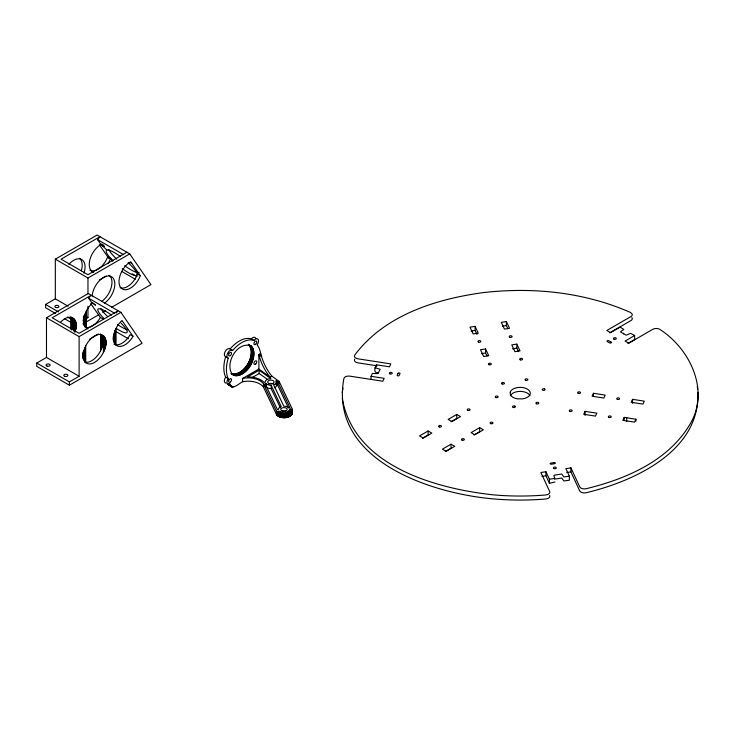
<?xml version="1.0" encoding="UTF-8"?>
<svg xmlns="http://www.w3.org/2000/svg" width="735" height="735" viewBox="0 0 735 735"><rect width="100%" height="100%" fill="white"/><g stroke="black" fill="none" stroke-linecap="round" stroke-linejoin="round"><path stroke-width="1.1" d="M231.139 373.738C244.636 376.173 256.993 354.766 248.274 344.237C262.551 352.285 246.62 380.684 232.416 374.381C224.175 363.549 237.727 340.48 251.26 346.047M72.517 319.174L72.517 329.289C73.675 325.247 74.18 319.982 70.79 316.84L70.79 329.142M75.383 320.818L75.383 330.943C76.532 326.891 77.046 321.636 73.656 318.494A16.188 9.353 -60 0 0 60.417 322.307M116.13 313.073L117.82 310.96L79.114 333.313L52.203 317.777L90.919 295.424L88.659 298.245L92.252 303.362L91.82 303.739A16.188 9.353 -60 0 0 86.289 311.19C83.873 316.215 81.851 323.473 86.289 327.966A16.188 9.353 -60 0 0 87.878 328.885M83.174 354.463L83.615 359.341L85.719 362.677A16.188 9.353 -60 0 0 103.424 352.451C105.84 347.435 107.861 340.167 103.424 335.675A16.188 9.353 -60 0 0 85.719 345.9L83.615 351.661L83.174 357.054M100.557 350.797C102.973 345.781 104.995 338.523 100.557 334.03L100.557 350.797A16.188 9.353 -60 0 1 84.442 361.932M113.521 336.942L113.953 341.821L116.066 345.156A16.188 9.353 -60 0 0 133.007 336.336L122.019 320.552L121.587 320.929A16.188 9.353 -60 0 0 116.066 328.38L113.953 334.149L113.521 339.533M342.234 392.508L342.969 388.062M263.47 383.845L276.47 411.159C279.842 416.12 292.677 415.716 291.96 408.449L279.089 381.373L272.051 376.302A30.117 15.371 65.2 0 1 260.704 353.535L259.4 348.629L257.222 344.715A4.493 2.591 -60 0 0 258.068 339.349A4.493 2.591 -60 0 0 253.915 340.388A27.847 16.078 -60 0 0 232.637 350.512A4.456 2.572 -60 0 0 227.868 352.837A4.456 2.572 -60 0 0 228.236 358.129A31.798 18.357 -60 0 0 228.236 378.663A4.456 2.572 -60 0 0 227.124 383.468A4.456 2.572 -60 0 0 230.257 384.074C230.57 391.783 241.135 381.943 242.614 381.75L242.614 378.452A16.418 9.482 0 0 1 263.47 383.845L263.47 387.152L276.47 414.457C279.934 419.253 291.721 419.125 292.144 412.234M378.433 372.645C373.04 373.986 374.721 367.206 376.403 364.79L389.495 366.82L390.855 363.908L358 358.827A4.86 2.802 0 0 1 354.739 355.079C384.433 315.333 435.304 299.255 482.528 292.695C532.361 286.861 584.242 292.052 630.4 312.43L632.128 314.001A4.86 2.802 0 0 1 630.832 316.62L606.779 330.502L610.473 332.633L620.064 327.103L623.868 329.455L620.689 331.54L620.772 332.137L626.156 335.206L630.575 333.322L634.654 335.527L634.654 339.561L627.947 343.429M99.317 244.654L107.705 256.8L110.572 258.454L110.287 259.189A16.069 9.279 -60 0 1 107.971 263.644M140.339 275.634L140.054 276.378A16.069 9.279 -60 0 1 120.375 287.1A16.069 9.279 -60 0 1 130.692 261.789L140.339 275.634L137.473 273.99L137.188 274.725A16.069 9.279 -60 0 1 120.117 287.67M289.434 410.387C290.968 406.905 290.931 412.464 288.258 412.574C285.538 413.768 282.24 413.741 279.603 412.344C276.443 409.579 281.542 412.969 283.278 412.721C285.961 414.292 290.518 408.394 289.434 412.592M371.056 379.333L371.056 376.311L372.406 373.417L377.983 373.674L380.17 369.282L375.061 367.776M585.078 411.352L583.719 414.283L595.451 416.102L596.811 413.162L585.078 411.352L585.078 415.385M593.457 393.289L592.098 396.229L603.83 398.039L605.19 395.108L593.457 393.289L593.457 396.312M624.18 417.397L622.821 420.337L634.553 422.147L635.913 419.216L624.18 417.397L624.18 420.42M632.559 399.344L631.2 402.275L642.932 404.094L644.292 401.154L632.559 399.344L632.559 403.368M90.69 303.555L100.373 317.492A16.188 9.353 -60 0 1 91.158 326.625M103.24 319.146L100.429 317.401M46.48 317.777L88.273 293.504L120.907 312.347L79.114 336.612L46.48 317.777L46.48 357.44L79.114 376.274L79.114 336.612M106.97 250.056L100.989 244.571L97.599 239.638L99.978 236.698L61.051 259.17L87.961 274.706L126.889 252.224M272.051 376.302L270.149 377.174L258.885 369.053L258.885 354.711L260.613 353.122L260.613 356.328M623.638 333.855L623.638 333.194M68.18 306.256L55.327 298.833L55.327 259.17L97.121 235.044L129.746 253.878L150.932 284.62L111.628 307.313M55.327 259.17L87.961 278.005L129.746 253.878M55.483 313.468L45.598 307.754L45.598 304.446L55.327 298.833M99.354 280.026L106.226 276.057M83.092 320.478L87.961 317.667L87.961 306.339M83.138 323.758L98.857 314.681M102.79 312.412L105.739 310.712M120.907 312.347L142.085 343.227L69.384 385.204L36.75 366.361L36.75 363.053L46.48 357.44M89.67 339.12L98.545 333.993M36.75 363.053L69.384 381.897L79.114 376.274M242.614 378.452L258.885 369.053M259.143 370.229L247.493 376.954A18.035 10.419 0 0 1 263.984 382.292L265.234 382.264A5.669 3.271 0 0 1 270.949 378.69L259.143 370.229L259.143 373.536L267.485 379.398M252.344 377.459L259.143 373.536M428.137 430.967L419.547 435.919L423.268 438.069L431.858 433.117L428.137 430.967L428.137 434.991L422.414 438.299M456.757 414.439L448.175 419.4L451.896 421.55L460.477 416.589L456.757 414.439L456.757 418.472L451.033 421.771M609.664 332.863L630.832 320.644A4.86 2.802 0 0 0 632.128 318.034L631.87 317.584M634.654 335.527L625.072 341.068L628.765 343.199L652.809 329.308A4.86 2.802 0 0 1 657.347 328.563L658.128 328.71A4.86 2.802 0 0 1 660.067 329.556C690.404 349.226 710.221 391.167 689.752 424.646C667.894 461.13 625.88 479.045 586.199 488.711A4.86 2.802 0 0 1 579.704 486.827L570.902 467.864L565.858 468.645L569.368 476.207L569.368 480.231L563.864 480.947L561.733 478.053L554.411 479.156M451.033 444.188L442.452 449.14L446.173 451.29L454.754 446.338L451.033 444.188L451.033 448.212L445.309 451.52M479.661 427.66L471.071 432.621L474.792 434.762L483.382 429.81L479.661 427.66L479.661 431.693L473.937 434.991M100.925 244.599L100.989 244.571A16.069 9.279 -60 0 0 89.9 259.675A16.069 9.279 -60 0 0 93.667 272.299M230.625 385.507C227.317 386.169 226.242 380.758 232.131 386.536M475.104 326.377L470.023 327.167L473.165 333.938L478.255 333.148L475.104 326.377L475.104 330.41L476.978 334.425M506.387 321.535L501.307 322.325L504.449 329.096L509.53 328.306L506.387 321.535L506.387 325.568L507.839 328.692M471.089 331.026L475.104 330.41M502.327 326.193L506.387 325.568M485.587 348.95L480.506 349.741L483.648 356.512L488.729 355.722L485.587 348.95L485.587 352.984L486.928 355.887M516.87 344.109L511.78 344.899L514.923 351.67L520.012 350.889L516.87 344.109L516.87 348.142L518.478 351.624M481.416 353.627L485.587 352.984M512.515 348.813L516.87 348.142M554.888 481.995L549.431 483.318L549.431 479.284L545.921 471.723L540.877 472.504L549.679 491.476A4.86 2.802 0 0 1 547.924 494.434L545.682 494.977A178.118 102.836 0 0 1 493.608 494.885C435.414 488.665 353.93 465.779 342.289 398.535M541.879 476.381L545.921 475.756L549.431 483.318M566.713 472.541L570.902 471.888L579.704 490.861A4.86 2.802 0 0 0 586.199 492.735C634.544 481.159 700.133 451.125 697.882 392.315M549.431 479.284L554.769 478.347L553.813 475.618L554.411 475.132L561.733 474.029L563.864 476.914L569.368 476.207M265.124 383.78L266.079 383.707A5.669 3.271 0 0 0 271.096 385.232L281.257 406.611A5.669 3.271 0 0 0 278.326 409.579L277.481 409.762L265.124 383.78L265.124 385.985M280.412 407.842L271.096 388.539A5.669 3.271 0 0 1 266.419 387.29M376.954 365.791L358 362.851A4.86 2.802 0 0 1 354.739 359.103M371.056 376.311L384.157 378.332L382.806 381.244L349.952 376.164A4.86 2.802 0 0 0 344.825 377.174L343.888 378.47C328.885 459.88 430.444 493.553 493.608 498.918A178.118 102.836 0 0 0 545.682 499.01L547.924 498.459A4.86 2.802 0 0 0 549.679 495.5M103.865 246.464C104.508 244.378 97.681 242.329 103.754 246.418M128.91 262.34L131.795 263.268M97.599 239.638L123.544 254.613M225.939 383.11A4.456 2.572 -60 0 1 225.663 377.174A31.798 18.357 -60 0 1 225.663 356.65A4.456 2.572 -60 0 1 225.287 351.348A4.456 2.572 -60 0 1 230.064 349.024A27.847 16.078 -60 0 1 251.342 338.899L253.915 340.388M132.144 273.769L137.087 276.626M121.854 271.472L135.314 279.236M249.064 344.917L251.646 346.406M249.422 345.312L251.995 346.801M249.753 345.753L252.325 347.232M250.047 346.222L252.629 347.71M250.323 346.727L252.895 348.215M250.562 347.26L253.134 348.748M250.764 347.83L253.345 349.318M250.947 348.427L253.52 349.915M251.085 349.061L253.667 350.54M251.205 349.713L253.777 351.201M251.278 350.393L253.86 351.872M251.324 351.091L253.906 352.579M251.342 351.808L253.915 353.296M251.324 352.552L253.897 354.04M251.269 353.315L253.851 354.794M251.186 354.086L253.759 355.575M251.067 354.867L253.639 356.356M250.92 355.666L253.492 357.155M250.736 356.466L253.309 357.954M250.525 357.284L253.097 358.772M250.277 358.092L252.849 359.58M250.001 358.91L252.574 360.398M249.698 359.727L252.27 361.216M230.064 349.024L232.637 350.512M249.367 360.536L251.94 362.024M249 361.344L251.581 362.833M248.614 362.153L251.195 363.632M248.2 362.943L250.782 364.431M247.768 363.724L250.341 365.212M247.309 364.487L249.882 365.975M246.822 365.24L249.404 366.728M246.317 365.966L248.899 367.454M245.793 366.682L248.375 368.171M245.26 367.371L247.833 368.86M225.663 356.65L228.236 358.129M244.7 368.042L247.272 369.53M244.13 368.685L246.703 370.174M243.542 369.301L246.115 370.789M242.945 369.88L245.518 371.368M242.339 370.44L244.911 371.928M241.723 370.964L244.296 372.452M241.098 371.451L243.68 372.939M240.474 371.901L243.046 373.389M239.84 372.323L242.421 373.812M239.206 372.7L241.787 374.188M238.581 373.049L241.154 374.538M237.947 373.352L240.52 374.841M237.322 373.61L239.895 375.098M236.698 373.839L239.279 375.319M236.082 374.014L238.664 375.502M235.476 374.152L238.057 375.64M234.888 374.253L237.46 375.741M234.3 374.308L236.881 375.796M233.73 374.317L236.312 375.805M233.179 374.29L235.751 375.778M232.637 374.216L235.218 375.704M231.617 373.94L234.695 375.585M231.112 373.711L233.721 375.227M225.663 377.174L228.236 378.663M88.659 298.245L114.605 313.22M228.585 383.808L230.303 384.8M228.603 383.918L230.34 385.021M228.64 384.139L230.386 385.241M227.841 383.854L233.197 386.987M228.071 384.433L231.929 386.564M228.116 384.515L232.306 387.06M228.328 384.828L232.122 387.033M133.053 336.244L130.15 334.682A16.188 9.353 -60 0 1 113.953 344.026M114.504 330.75L128.349 338.743M84.001 315.388L87.961 317.667M45.598 304.446L58.451 311.87M67.354 317.015L73.279 320.432M64.386 318.604L74.272 324.31M276.121 380.73L277.619 381.805L289.912 407.677L288.809 407.75A5.669 3.271 0 0 0 283.811 406.207L273.64 384.818A5.669 3.271 0 0 0 276.195 380.831L276.195 384.139A5.669 3.271 0 0 1 274.614 387.731M276.121 384.037L277.619 385.112L288.442 407.879M110.572 258.454L112.427 261.155M108.945 258.601L107.705 256.8A16.069 9.279 -60 0 1 96.239 270.122M258.885 354.711L258.913 354.821A30.117 15.371 65.2 0 0 270.149 377.174M697.221 386.849L697.699 388.962M635.913 419.216L635.913 421.228M626.698 417.572L626.698 421.605M570.902 467.864L570.902 471.888M545.921 471.723L545.921 475.756M376.403 364.79L376.403 366.811M292.199 409.165L292.153 413.695M292.08 410.626L291.988 414.173M291.868 411.104L291.868 414.411M291.731 411.334L291.731 414.641M291.565 411.563L291.565 414.862M291.391 411.784L291.391 415.091M291.189 411.995L291.189 415.303M290.968 412.206L290.968 415.514M290.729 412.409L290.729 415.716M290.591 409.276L290.601 412.252M290.527 409.037L290.555 412.454M290.472 412.601L290.472 415.909M290.206 412.794L290.206 416.093M290.104 409.11L290.104 412.409M289.912 412.969L289.912 416.276M289.636 409.184L289.636 412.51M289.608 413.143L289.608 416.442M289.342 410.553L289.241 412.914M289.287 413.3L289.287 416.607M289.121 410.865L289.121 413.07M288.984 411.021L288.984 413.226M288.947 413.447L288.947 416.754M288.607 413.594L288.607 416.892M288.322 411.591L288.322 413.796M288.239 413.722L288.239 417.021M288.12 411.719L288.12 413.915M287.872 413.833L287.872 417.14M287.486 413.943L287.486 417.25M287.1 414.035L287.1 417.342M286.705 414.117L286.705 417.425M286.292 414.191L286.292 417.498M285.887 414.255L285.887 417.553M285.465 414.301L285.465 417.599M285.051 414.329L285.051 417.636M284.629 414.347L284.629 417.655M284.206 414.356L284.206 417.664M283.774 414.356L283.774 417.664M283.352 414.338L283.352 417.645M282.938 414.31L282.938 417.609M282.516 414.264L282.516 417.572M282.102 414.209L282.102 417.517M281.698 414.136L281.698 417.443M281.294 414.062L281.294 417.361M280.908 413.97L280.908 417.269M280.522 413.86L280.522 417.168M280.145 413.75L280.145 417.048M279.897 411.738L279.897 413.943M279.787 413.621L279.787 416.929M279.695 411.618L279.695 413.814M279.438 413.483L279.438 416.791M279.098 413.336L279.098 416.644M279.089 381.373L279.089 383.578M278.96 410.984L278.96 413.189M278.776 413.18L278.776 416.479M278.464 413.006L278.464 416.313M278.17 412.831L278.17 416.139M277.894 412.647L277.894 415.955M277.619 381.805L277.619 385.112M277.628 412.454L277.628 415.762M277.389 412.252L277.389 415.56M277.168 412.05L277.168 415.348M276.957 411.83L276.957 415.137M276.773 411.609L276.773 414.917M276.608 411.389L276.608 414.696M276.47 411.159L276.47 414.457M271.224 385.232L271.224 388.53M266.033 383.661L266.033 386.968M116.066 328.38L116.066 345.156M115.395 329.813L115.395 344.504M114.816 331.255L114.816 343.723M114.338 332.707L114.338 342.822M113.953 334.149L113.953 341.821M113.686 335.564L113.686 340.718M113.199 336.795L113.199 340.149M105.969 341.297L105.969 343.897M105.803 340.112L105.803 345.275M105.528 339.01L105.528 346.69M105.151 338.008L105.151 348.124M104.664 337.117L104.664 349.575M104.094 336.336L104.094 351.027M103.424 335.675L103.424 352.451M103.102 339.653L103.102 342.244M102.937 338.458L102.937 343.622M102.661 337.356L102.661 345.037M102.284 336.354L102.284 346.479M101.807 335.463L101.807 347.921M101.228 334.682L101.228 349.373M87.961 278.005L87.961 293.871M86.289 311.19L86.289 327.966M85.719 345.9L85.719 362.677M85.627 312.623L85.627 327.314M85.049 314.065L85.049 326.533M85.049 347.324L85.049 362.015M84.562 315.517L84.562 325.642M84.47 348.776L84.47 361.234M84.185 316.96L84.185 324.631M83.909 318.374L83.909 323.538M83.992 350.227L83.992 360.343M83.744 319.753L83.744 322.343M83.615 351.661L83.615 359.341M83.432 316.252L83.432 325.201M83.34 353.076L83.34 358.239M82.862 352.074L82.862 358.781M76.192 324.117L76.192 326.707M76.036 322.922L76.036 328.086M75.76 321.829L75.76 329.5M74.896 319.927L74.896 332.395M74.318 319.146L74.318 331.577M73.656 318.494L73.656 330.796M73.335 322.463L73.335 325.054M73.169 321.278L73.169 326.432M72.894 320.175L72.894 327.847M72.039 318.273L72.039 329.602M71.46 317.492L71.46 329.923M69.384 381.897L69.384 385.204M68.824 264.398A16.069 9.279 -60 0 1 81.75 259.529A16.069 9.279 -60 0 1 83.946 273.19M95.651 270.351A16.069 9.279 -60 0 1 89.909 270.269M79.49 258.279A16.069 9.279 -60 0 1 81.328 270.765M92.141 296.113A16.069 9.279 -60 0 1 103.782 277.325A16.069 9.279 -60 0 1 114.825 283.747A16.069 9.279 -60 0 1 104.342 303.206M128.111 262.726A19.634 4.245 39 0 1 136.839 275.202A19.634 4.245 39 0 1 122.267 268.615M113.052 260.815A19.634 4.245 39 0 1 106.621 250.203A19.634 4.245 39 0 1 120.2 256.34M108.863 275.184A16.069 9.279 -60 0 1 111.206 287.569A16.069 9.279 -60 0 1 101.476 301.552M139.135 272.336A19.634 4.245 39 0 1 138.695 272.547M136.912 272.474A19.634 4.245 39 0 1 124.656 265.675M116.828 259.207A19.634 4.245 39 0 1 108.835 249.505M268.385 384.074A3.234 1.874 0 0 1 273.31 384.037M242.614 381.75A16.418 9.482 0 0 1 263.47 387.152M282.139 411.242A3.234 1.874 0 0 1 285.805 411.233M228.53 379.637A2.021 1.167 -60 0 1 228.227 380.068M228.576 353.131A2.021 1.167 -60 0 1 228.227 353.654M251.342 338.899A4.493 2.591 -60 0 1 255.808 338.458M510.384 395.724A10.125 5.843 0 0 1 521.041 391.415L522.778 391.59A10.125 5.843 0 0 1 529.935 395.724M90.047 327.075A16.188 9.353 -60 0 1 85.021 327.231M127.78 329.739A18.623 3.932 38.8 0 1 117.471 324.484M107.696 316.601A18.623 3.932 38.8 0 1 100.796 308.443M121.018 323.097A18.623 3.932 38.8 0 1 127.008 332.496A18.623 3.932 38.8 0 1 116.396 328.508M104.002 318.512A18.623 3.932 38.8 0 1 98.334 308.884A18.623 3.932 38.8 0 1 111.463 315.058M92.169 302.563L95.348 305.062L92.169 302.563M510.237 392.187L510.384 394.713A10.125 5.843 0 0 0 517.541 398.848L522.778 398.848A10.125 5.843 0 0 0 530.247 392.692L529.935 391.691A10.125 5.843 0 0 0 522.778 387.556L521.041 387.382A10.125 5.843 0 0 0 510.384 391.691L510.237 392.187M398.039 373.343L397.203 375.153A1.011 0.588 0 0 0 397.92 375.861A1.011 0.588 0 0 0 399.151 375.447L399.996 373.646A1.011 0.588 0 0 0 399.28 372.93A1.011 0.588 0 0 0 398.039 373.343M554.034 462.581L550.91 463.068A1.011 0.588 0 0 0 550.193 463.785A1.011 0.588 0 0 0 551.434 464.198L554.558 463.712A1.011 0.588 0 0 0 555.274 462.995A1.011 0.588 0 0 0 554.034 462.581M544.635 388.98L544.451 388.898A1.433 0.827 0 0 0 542.219 389.403A1.433 0.827 0 0 0 543.909 390.386A1.433 0.827 0 0 0 544.8 389.1L544.635 388.98M514.886 406.161L514.702 406.069A1.433 0.827 0 0 0 512.47 406.584A1.433 0.827 0 0 0 514.169 407.558A1.433 0.827 0 0 0 515.051 406.271L514.886 406.161M611.015 342.069L608.727 340.746A1.011 0.588 0 0 0 607.294 340.746A1.011 0.588 0 0 0 607.294 341.573L609.581 342.896A1.011 0.588 0 0 0 611.015 342.896A1.011 0.588 0 0 0 611.015 342.069M104.205 246.446L101.779 245.021L104.205 246.436M55.805 307.506A2.03 1.176 0 0 0 58.919 306.568A2.03 1.176 0 0 0 55.952 305.475A2.03 1.176 0 0 0 55.805 307.506M230.459 381.915A2.021 1.167 -60 0 0 231.102 378.782A2.021 1.167 -60 0 0 228.704 380.905A2.021 1.167 -60 0 0 230.459 381.915M255.734 344.21A2.021 1.167 -60 0 0 256.368 341.077A2.021 1.167 -60 0 0 253.979 343.199A2.021 1.167 -60 0 0 255.734 344.21M282.313 411.076A3.234 1.874 0 0 0 287.229 409.514A3.234 1.874 0 0 0 282.433 407.833A3.234 1.874 0 0 0 282.313 411.076M269.221 383.569A3.234 1.874 0 0 0 274.109 381.989A3.234 1.874 0 0 0 269.295 380.335A3.234 1.874 0 0 0 269.221 383.569M255.679 364.055A2.021 1.167 -60 0 0 256.414 360.894A2.021 1.167 -60 0 0 253.988 362.925A2.021 1.167 -60 0 0 255.679 364.055M230.459 355.501A2.021 1.167 -60 0 0 231.102 352.368A2.021 1.167 -60 0 0 228.704 354.49A2.021 1.167 -60 0 0 230.459 355.501M439.19 426.934A1.433 0.827 0 0 0 441.45 426.328A1.433 0.827 0 0 0 439.411 425.501A1.433 0.827 0 0 0 439.19 426.934M502.161 383.964A1.433 0.827 0 0 0 504.421 383.358A1.433 0.827 0 0 0 502.382 382.54A1.433 0.827 0 0 0 502.161 383.964M489.032 364.698A1.433 0.827 0 0 0 491.283 364.091A1.433 0.827 0 0 0 489.244 363.265A1.433 0.827 0 0 0 489.032 364.698M490.714 423.626A1.433 0.827 0 0 0 492.974 423.02A1.433 0.827 0 0 0 490.934 422.202A1.433 0.827 0 0 0 490.714 423.626M462.085 440.155A1.433 0.827 0 0 0 464.345 439.548A1.433 0.827 0 0 0 462.306 438.721A1.433 0.827 0 0 0 462.085 440.155M495.877 397.516A1.433 0.827 0 0 0 498.137 396.909A1.433 0.827 0 0 0 496.097 396.082A1.433 0.827 0 0 0 495.877 397.516M467.818 410.406A1.433 0.827 0 0 0 470.069 409.799A1.433 0.827 0 0 0 468.03 408.982A1.433 0.827 0 0 0 467.818 410.406M608.993 417.434A1.433 0.827 0 0 0 611.244 416.828A1.433 0.827 0 0 0 609.205 416.001A1.433 0.827 0 0 0 608.993 417.434M478.549 342.124A1.433 0.827 0 0 0 480.809 341.518A1.433 0.827 0 0 0 478.77 340.691A1.433 0.827 0 0 0 478.549 342.124M536.513 403.8A1.433 0.827 0 0 0 538.764 403.193A1.433 0.827 0 0 0 536.734 402.367A1.433 0.827 0 0 0 536.513 403.8M569.891 411.379A1.433 0.827 0 0 0 572.142 410.773A1.433 0.827 0 0 0 570.103 409.946A1.433 0.827 0 0 0 569.891 411.379M525.626 380.335A1.433 0.827 0 0 0 527.877 379.729A1.433 0.827 0 0 0 525.837 378.911A1.433 0.827 0 0 0 525.626 380.335M520.307 359.856A1.433 0.827 0 0 0 522.567 359.25A1.433 0.827 0 0 0 520.527 358.423A1.433 0.827 0 0 0 520.307 359.856M617.372 399.371A1.433 0.827 0 0 0 619.623 398.765A1.433 0.827 0 0 0 617.593 397.938A1.433 0.827 0 0 0 617.372 399.371M578.27 393.326A1.433 0.827 0 0 0 580.531 392.71A1.433 0.827 0 0 0 578.491 391.893A1.433 0.827 0 0 0 578.27 393.326M509.833 337.282A1.433 0.827 0 0 0 512.093 336.676A1.433 0.827 0 0 0 510.053 335.849A1.433 0.827 0 0 0 509.833 337.282M554.006 468.581A1.433 0.827 0 0 0 556.266 467.974A1.433 0.827 0 0 0 554.227 467.148A1.433 0.827 0 0 0 554.006 468.581M389.954 373.867A1.433 0.827 0 0 0 392.205 373.261A1.433 0.827 0 0 0 390.166 372.434A1.433 0.827 0 0 0 389.954 373.867M614.056 339.202A1.433 0.827 0 0 0 616.307 338.587A1.433 0.827 0 0 0 614.276 337.769A1.433 0.827 0 0 0 614.056 339.202M64.818 376.366A2.021 1.167 0 0 0 67.859 375.355A2.021 1.167 0 0 0 64.818 374.345A2.021 1.167 0 0 0 64.818 376.366M47.077 366.122A2.021 1.167 0 0 0 50.109 365.111A2.021 1.167 0 0 0 47.077 364.091A2.021 1.167 0 0 0 47.077 366.122"/></g></svg>
